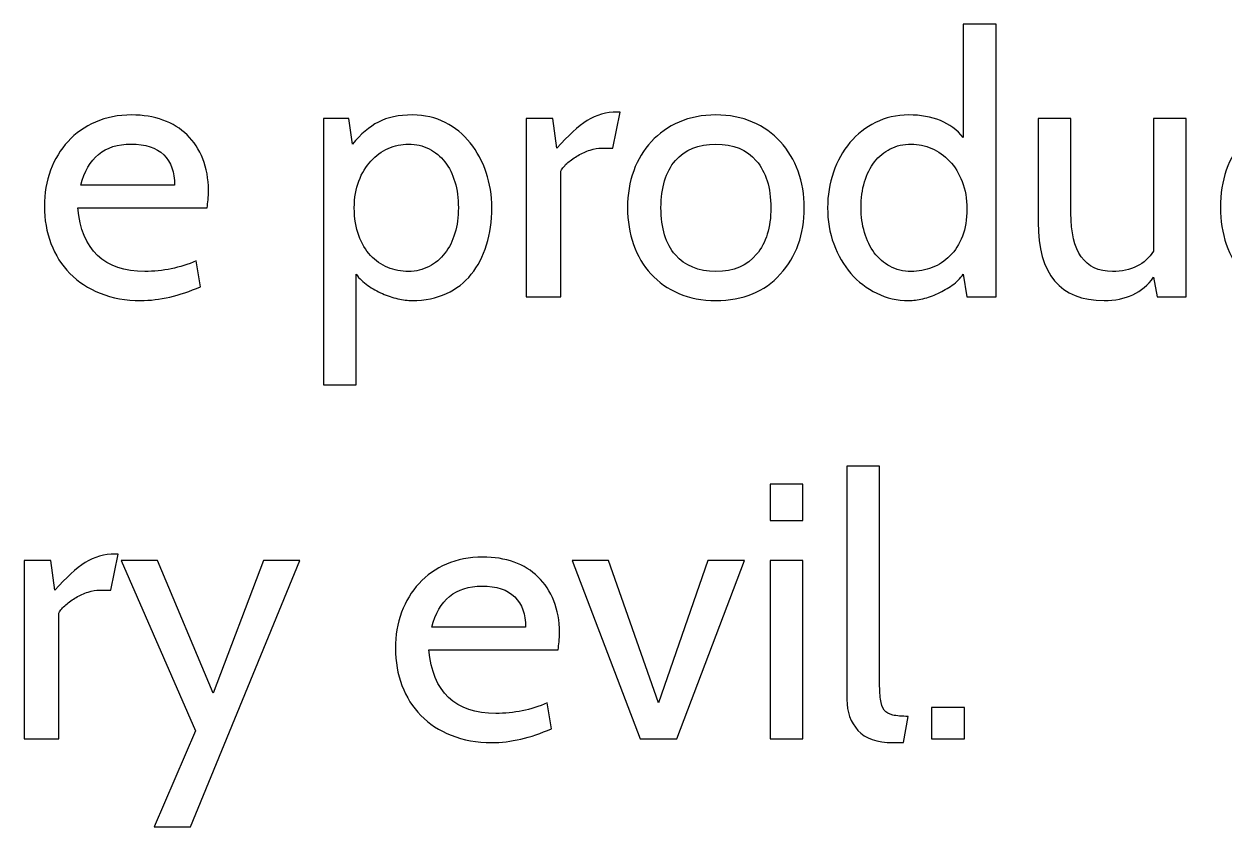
# Model space of a CAD drawing. Header units: centimetres. Extents: x -24 to 24.1, y -20.7 to 0.5.
# Drawn here: x 12.879 to 15.674, y -14.102 to -12.233 of the extents above; entities that cross this region are included whole.
import ezdxf

# ---------------------------------------------------------------- set-up
doc = ezdxf.new("R2010")
doc.units = ezdxf.units.CM
doc.header["$MEASUREMENT"] = 0
doc.layers.add('Layer 1', color=7, linetype='Continuous')

msp = doc.modelspace()

# ---------------------------------------------------------------- linework, layer by layer
at = {"layer": 'Layer 1', "color": 250}
for points, knots in [([(15.14122, -12.86815), (15.14122, -12.86815), (15.07349, -12.86815), (15.07349, -12.86815), (15.07349, -12.86815), (15.07349, -12.86815), (15.06502, -12.81566), (15.06502, -12.81566), (15.06502, -12.81566), (15.05825, -12.82525), (15.04964, -12.83372), (15.0392, -12.84106), (15.0392, -12.84106), (15.02876, -12.84839), (15.01775, -12.85474), (15.00618, -12.86011), (15.00618, -12.86011), (14.99461, -12.86547), (14.98289, -12.86956), (14.97104, -12.87238), (14.97104, -12.87238), (14.95919, -12.87521), (14.94818, -12.87662), (14.93802, -12.87662), (14.93802, -12.87662), (14.91149, -12.87662), (14.88666, -12.87097), (14.86351, -12.85968), (14.86351, -12.85968), (14.84037, -12.84839), (14.82033, -12.83301), (14.8034, -12.81354), (14.8034, -12.81354), (14.78647, -12.79407), (14.7732, -12.77121), (14.76361, -12.74496), (14.76361, -12.74496), (14.75401, -12.71871), (14.74921, -12.69063), (14.74921, -12.66072), (14.74921, -12.66072), (14.74921, -12.63193), (14.75373, -12.60441), (14.76276, -12.57817), (14.76276, -12.57817), (14.77179, -12.55192), (14.78463, -12.52892), (14.80128, -12.50916), (14.80128, -12.50916), (14.81793, -12.48941), (14.83783, -12.47374), (14.86097, -12.46217), (14.86097, -12.46217), (14.88412, -12.4506), (14.9098, -12.44481), (14.93802, -12.44481), (14.93802, -12.44481), (14.9939, -12.44481), (15.03623, -12.46231), (15.06502, -12.49731), (15.06502, -12.49731), (15.06502, -12.49731), (15.06502, -12.23315), (15.06502, -12.23315), (15.06502, -12.23315), (15.06502, -12.23315), (15.14122, -12.23315), (15.14122, -12.23315), (15.14122, -12.23315), (15.14122, -12.23315), (15.14122, -12.86815), (15.14122, -12.86815)], [0, 0, 0, 0, 0.05263158, 0.05263158, 0.05263158, 0.05263158, 0.10526316, 0.10526316, 0.10526316, 0.10526316, 0.15789474, 0.15789474, 0.15789474, 0.15789474, 0.21052632, 0.21052632, 0.21052632, 0.21052632, 0.26315789, 0.26315789, 0.26315789, 0.26315789, 0.31578947, 0.31578947, 0.31578947, 0.31578947, 0.36842105, 0.36842105, 0.36842105, 0.36842105, 0.42105263, 0.42105263, 0.42105263, 0.42105263, 0.47368421, 0.47368421, 0.47368421, 0.47368421, 0.52631579, 0.52631579, 0.52631579, 0.52631579, 0.57894737, 0.57894737, 0.57894737, 0.57894737, 0.63157895, 0.63157895, 0.63157895, 0.63157895, 0.68421053, 0.68421053, 0.68421053, 0.68421053, 0.73684211, 0.73684211, 0.73684211, 0.73684211, 0.78947368, 0.78947368, 0.78947368, 0.78947368, 0.84210526, 0.84210526, 0.84210526, 0.84210526, 0.89473684, 0.89473684, 0.89473684, 0.89473684, 1, 1, 1, 1]), ([(14.26661, -12.43804), (14.26661, -12.43804), (14.24968, -12.52186), (14.24968, -12.52186), (14.24968, -12.52186), (14.24968, -12.52186), (14.22343, -12.52186), (14.22343, -12.52186), (14.22343, -12.52186), (14.21497, -12.52186), (14.20594, -12.52341), (14.19634, -12.52652), (14.19634, -12.52652), (14.18675, -12.52962), (14.17757, -12.53372), (14.16882, -12.5388), (14.16882, -12.5388), (14.16008, -12.54388), (14.15203, -12.54952), (14.14469, -12.55573), (14.14469, -12.55573), (14.13736, -12.56194), (14.13199, -12.56843), (14.12861, -12.5752), (14.12861, -12.5752), (14.12861, -12.5752), (14.12861, -12.86815), (14.12861, -12.86815), (14.12861, -12.86815), (14.12861, -12.86815), (14.04733, -12.86815), (14.04733, -12.86815), (14.04733, -12.86815), (14.04733, -12.86815), (14.04733, -12.45328), (14.04733, -12.45328), (14.04733, -12.45328), (14.04733, -12.45328), (14.10998, -12.45328), (14.10998, -12.45328), (14.10998, -12.45328), (14.10998, -12.45328), (14.11929, -12.52186), (14.11929, -12.52186), (14.11929, -12.52186), (14.14526, -12.49251), (14.16882, -12.4712), (14.18999, -12.45794), (14.18999, -12.45794), (14.21116, -12.44467), (14.23444, -12.43804), (14.25984, -12.43804), (14.25984, -12.43804), (14.25984, -12.43804), (14.26661, -12.43804), (14.26661, -12.43804)], [0, 0, 0, 0, 0.06666667, 0.06666667, 0.06666667, 0.06666667, 0.13333333, 0.13333333, 0.13333333, 0.13333333, 0.2, 0.2, 0.2, 0.2, 0.26666667, 0.26666667, 0.26666667, 0.26666667, 0.33333333, 0.33333333, 0.33333333, 0.33333333, 0.4, 0.4, 0.4, 0.4, 0.46666667, 0.46666667, 0.46666667, 0.46666667, 0.53333333, 0.53333333, 0.53333333, 0.53333333, 0.6, 0.6, 0.6, 0.6, 0.66666667, 0.66666667, 0.66666667, 0.66666667, 0.73333333, 0.73333333, 0.73333333, 0.73333333, 0.8, 0.8, 0.8, 0.8, 0.86666667, 0.86666667, 0.86666667, 0.86666667, 1, 1, 1, 1]), ([(13.30479, -12.66072), (13.30479, -12.66072), (13.00422, -12.66072), (13.00422, -12.66072), (13.00422, -12.66072), (13.01325, -12.75949), (13.06518, -12.80888), (13.16001, -12.80888), (13.16001, -12.80888), (13.20234, -12.80888), (13.24213, -12.8007), (13.27939, -12.78433), (13.27939, -12.78433), (13.27939, -12.78433), (13.28955, -12.84444), (13.28955, -12.84444), (13.28955, -12.84444), (13.24044, -12.86589), (13.19416, -12.87662), (13.15069, -12.87662), (13.15069, -12.87662), (13.1157, -12.87662), (13.08423, -12.87097), (13.05629, -12.85968), (13.05629, -12.85968), (13.02835, -12.84839), (13.00478, -12.83301), (12.98559, -12.81354), (12.98559, -12.81354), (12.9664, -12.79407), (12.95173, -12.77092), (12.94157, -12.74411), (12.94157, -12.74411), (12.93141, -12.7173), (12.92633, -12.68837), (12.92633, -12.65733), (12.92633, -12.65733), (12.92633, -12.62741), (12.93112, -12.59947), (12.94072, -12.57351), (12.94072, -12.57351), (12.95032, -12.54754), (12.96386, -12.52511), (12.98136, -12.5062), (12.98136, -12.5062), (12.99886, -12.48729), (13.02017, -12.47233), (13.04528, -12.46133), (13.04528, -12.46133), (13.0704, -12.45032), (13.09848, -12.44481), (13.12953, -12.44481), (13.12953, -12.44481), (13.15606, -12.44481), (13.18033, -12.44877), (13.20234, -12.45667), (13.20234, -12.45667), (13.22435, -12.46457), (13.24312, -12.47614), (13.25864, -12.49138), (13.25864, -12.49138), (13.27417, -12.50662), (13.2863, -12.52511), (13.29505, -12.54684), (13.29505, -12.54684), (13.3038, -12.56857), (13.30817, -12.59298), (13.30817, -12.62008), (13.30817, -12.62008), (13.30817, -12.63588), (13.30705, -12.64943), (13.30479, -12.66072)], [0, 0, 0, 0, 0.05263158, 0.05263158, 0.05263158, 0.05263158, 0.10526316, 0.10526316, 0.10526316, 0.10526316, 0.15789474, 0.15789474, 0.15789474, 0.15789474, 0.21052632, 0.21052632, 0.21052632, 0.21052632, 0.26315789, 0.26315789, 0.26315789, 0.26315789, 0.31578947, 0.31578947, 0.31578947, 0.31578947, 0.36842105, 0.36842105, 0.36842105, 0.36842105, 0.42105263, 0.42105263, 0.42105263, 0.42105263, 0.47368421, 0.47368421, 0.47368421, 0.47368421, 0.52631579, 0.52631579, 0.52631579, 0.52631579, 0.57894737, 0.57894737, 0.57894737, 0.57894737, 0.63157895, 0.63157895, 0.63157895, 0.63157895, 0.68421053, 0.68421053, 0.68421053, 0.68421053, 0.73684211, 0.73684211, 0.73684211, 0.73684211, 0.78947368, 0.78947368, 0.78947368, 0.78947368, 0.84210526, 0.84210526, 0.84210526, 0.84210526, 0.89473684, 0.89473684, 0.89473684, 0.89473684, 1, 1, 1, 1]), ([(13.78231, -12.87662), (13.77215, -12.87662), (13.76101, -12.87521), (13.74887, -12.87238), (13.74887, -12.87238), (13.73674, -12.86956), (13.72474, -12.86561), (13.71289, -12.86053), (13.71289, -12.86053), (13.70103, -12.85545), (13.68975, -12.8491), (13.67902, -12.84148), (13.67902, -12.84148), (13.6683, -12.83386), (13.65926, -12.82525), (13.65193, -12.81566), (13.65193, -12.81566), (13.65193, -12.81566), (13.65193, -13.07304), (13.65193, -13.07304), (13.65193, -13.07304), (13.65193, -13.07304), (13.57573, -13.07304), (13.57573, -13.07304), (13.57573, -13.07304), (13.57573, -13.07304), (13.57573, -12.45328), (13.57573, -12.45328), (13.57573, -12.45328), (13.57573, -12.45328), (13.63499, -12.45328), (13.63499, -12.45328), (13.63499, -12.45328), (13.63499, -12.45328), (13.64346, -12.51255), (13.64346, -12.51255), (13.64346, -12.51255), (13.66265, -12.48941), (13.68269, -12.47233), (13.70357, -12.46133), (13.70357, -12.46133), (13.72446, -12.45032), (13.75099, -12.44481), (13.78316, -12.44481), (13.78316, -12.44481), (13.81138, -12.44481), (13.83678, -12.4506), (13.85936, -12.46217), (13.85936, -12.46217), (13.88194, -12.47374), (13.90127, -12.48955), (13.91736, -12.50959), (13.91736, -12.50959), (13.93344, -12.52962), (13.94586, -12.55262), (13.95461, -12.57859), (13.95461, -12.57859), (13.96336, -12.60455), (13.96774, -12.63193), (13.96774, -12.66072), (13.96774, -12.66072), (13.96774, -12.69176), (13.96364, -12.72055), (13.95546, -12.74708), (13.95546, -12.74708), (13.94727, -12.77361), (13.93542, -12.79647), (13.9199, -12.81566), (13.9199, -12.81566), (13.90438, -12.83485), (13.88504, -12.84981), (13.8619, -12.86053), (13.8619, -12.86053), (13.83876, -12.87125), (13.81223, -12.87662), (13.78231, -12.87662)], [0, 0, 0, 0, 0.05, 0.05, 0.05, 0.05, 0.1, 0.1, 0.1, 0.1, 0.15, 0.15, 0.15, 0.15, 0.2, 0.2, 0.2, 0.2, 0.25, 0.25, 0.25, 0.25, 0.3, 0.3, 0.3, 0.3, 0.35, 0.35, 0.35, 0.35, 0.4, 0.4, 0.4, 0.4, 0.45, 0.45, 0.45, 0.45, 0.5, 0.5, 0.5, 0.5, 0.55, 0.55, 0.55, 0.55, 0.6, 0.6, 0.6, 0.6, 0.65, 0.65, 0.65, 0.65, 0.7, 0.7, 0.7, 0.7, 0.75, 0.75, 0.75, 0.75, 0.8, 0.8, 0.8, 0.8, 0.85, 0.85, 0.85, 0.85, 0.9, 0.9, 0.9, 0.9, 1, 1, 1, 1]), ([(14.63914, -12.81566), (14.60246, -12.8563), (14.5525, -12.87662), (14.48928, -12.87662), (14.48928, -12.87662), (14.45711, -12.87662), (14.42832, -12.87111), (14.40292, -12.86011), (14.40292, -12.86011), (14.37752, -12.8491), (14.35593, -12.834), (14.33815, -12.81481), (14.33815, -12.81481), (14.32037, -12.79562), (14.30683, -12.77276), (14.29751, -12.74623), (14.29751, -12.74623), (14.2882, -12.7197), (14.28354, -12.6912), (14.28354, -12.66072), (14.28354, -12.66072), (14.28354, -12.62967), (14.28834, -12.60103), (14.29794, -12.57478), (14.29794, -12.57478), (14.30753, -12.54853), (14.32122, -12.52581), (14.339, -12.50662), (14.339, -12.50662), (14.35678, -12.48743), (14.37837, -12.47233), (14.40377, -12.46133), (14.40377, -12.46133), (14.42917, -12.45032), (14.45768, -12.44481), (14.48928, -12.44481), (14.48928, -12.44481), (14.52089, -12.44481), (14.5494, -12.45032), (14.5748, -12.46133), (14.5748, -12.46133), (14.6002, -12.47233), (14.62179, -12.48757), (14.63957, -12.50705), (14.63957, -12.50705), (14.65735, -12.52652), (14.67104, -12.54938), (14.68063, -12.57563), (14.68063, -12.57563), (14.69023, -12.60187), (14.69503, -12.63024), (14.69503, -12.66072), (14.69503, -12.66072), (14.69503, -12.7228), (14.6764, -12.77445), (14.63914, -12.81566)], [0, 0, 0, 0, 0.06666667, 0.06666667, 0.06666667, 0.06666667, 0.13333333, 0.13333333, 0.13333333, 0.13333333, 0.2, 0.2, 0.2, 0.2, 0.26666667, 0.26666667, 0.26666667, 0.26666667, 0.33333333, 0.33333333, 0.33333333, 0.33333333, 0.4, 0.4, 0.4, 0.4, 0.46666667, 0.46666667, 0.46666667, 0.46666667, 0.53333333, 0.53333333, 0.53333333, 0.53333333, 0.6, 0.6, 0.6, 0.6, 0.66666667, 0.66666667, 0.66666667, 0.66666667, 0.73333333, 0.73333333, 0.73333333, 0.73333333, 0.8, 0.8, 0.8, 0.8, 0.86666667, 0.86666667, 0.86666667, 0.86666667, 1, 1, 1, 1]), ([(15.58403, -12.86815), (15.58403, -12.86815), (15.51629, -12.86815), (15.51629, -12.86815), (15.51629, -12.86815), (15.51629, -12.86815), (15.50783, -12.82243), (15.50783, -12.82243), (15.50783, -12.82243), (15.48186, -12.85855), (15.44348, -12.87662), (15.39268, -12.87662), (15.39268, -12.87662), (15.29052, -12.87662), (15.23943, -12.81594), (15.23943, -12.69458), (15.23943, -12.69458), (15.23943, -12.69458), (15.23943, -12.45328), (15.23943, -12.45328), (15.23943, -12.45328), (15.23943, -12.45328), (15.31563, -12.45328), (15.31563, -12.45328), (15.31563, -12.45328), (15.31563, -12.45328), (15.31563, -12.67342), (15.31563, -12.67342), (15.31563, -12.67342), (15.31563, -12.76373), (15.34781, -12.80888), (15.41215, -12.80888), (15.41215, -12.80888), (15.45618, -12.80888), (15.48807, -12.79308), (15.50783, -12.76147), (15.50783, -12.76147), (15.50783, -12.76147), (15.50783, -12.45328), (15.50783, -12.45328), (15.50783, -12.45328), (15.50783, -12.45328), (15.58403, -12.45328), (15.58403, -12.45328), (15.58403, -12.45328), (15.58403, -12.45328), (15.58403, -12.86815), (15.58403, -12.86815)], [0, 0, 0, 0, 0.07692308, 0.07692308, 0.07692308, 0.07692308, 0.15384615, 0.15384615, 0.15384615, 0.15384615, 0.23076923, 0.23076923, 0.23076923, 0.23076923, 0.30769231, 0.30769231, 0.30769231, 0.30769231, 0.38461538, 0.38461538, 0.38461538, 0.38461538, 0.46153846, 0.46153846, 0.46153846, 0.46153846, 0.53846154, 0.53846154, 0.53846154, 0.53846154, 0.61538462, 0.61538462, 0.61538462, 0.61538462, 0.69230769, 0.69230769, 0.69230769, 0.69230769, 0.76923077, 0.76923077, 0.76923077, 0.76923077, 0.84615385, 0.84615385, 0.84615385, 0.84615385, 1, 1, 1, 1]), ([(15.87021, -12.87662), (15.83691, -12.87662), (15.80755, -12.87111), (15.78215, -12.86011), (15.78215, -12.86011), (15.75675, -12.8491), (15.73516, -12.83386), (15.71738, -12.81439), (15.71738, -12.81439), (15.6996, -12.79491), (15.6862, -12.77205), (15.67717, -12.74581), (15.67717, -12.74581), (15.66814, -12.71956), (15.66362, -12.69091), (15.66362, -12.65987), (15.66362, -12.65987), (15.66362, -12.62826), (15.66814, -12.59933), (15.67717, -12.57309), (15.67717, -12.57309), (15.6862, -12.54684), (15.69932, -12.52412), (15.71654, -12.50493), (15.71654, -12.50493), (15.73375, -12.48574), (15.7552, -12.47092), (15.78088, -12.46048), (15.78088, -12.46048), (15.80657, -12.45004), (15.83606, -12.44481), (15.86936, -12.44481), (15.86936, -12.44481), (15.92468, -12.44481), (15.96729, -12.453), (15.99721, -12.46937), (15.99721, -12.46937), (15.99721, -12.46937), (15.98535, -12.53795), (15.98535, -12.53795), (15.98535, -12.53795), (15.95036, -12.52102), (15.91452, -12.51255), (15.87783, -12.51255), (15.87783, -12.51255), (15.83211, -12.51255), (15.79796, -12.52525), (15.77538, -12.55065), (15.77538, -12.55065), (15.7528, -12.57605), (15.74151, -12.61246), (15.74151, -12.65987), (15.74151, -12.65987), (15.74151, -12.70728), (15.7528, -12.74411), (15.77538, -12.77036), (15.77538, -12.77036), (15.79796, -12.79661), (15.83211, -12.80973), (15.87783, -12.80973), (15.87783, -12.80973), (15.91508, -12.80973), (15.95121, -12.80126), (15.9862, -12.78433), (15.9862, -12.78433), (15.9862, -12.78433), (15.99636, -12.84529), (15.99636, -12.84529), (15.99636, -12.84529), (15.96532, -12.86617), (15.92327, -12.87662), (15.87021, -12.87662)], [0, 0, 0, 0, 0.05263158, 0.05263158, 0.05263158, 0.05263158, 0.10526316, 0.10526316, 0.10526316, 0.10526316, 0.15789474, 0.15789474, 0.15789474, 0.15789474, 0.21052632, 0.21052632, 0.21052632, 0.21052632, 0.26315789, 0.26315789, 0.26315789, 0.26315789, 0.31578947, 0.31578947, 0.31578947, 0.31578947, 0.36842105, 0.36842105, 0.36842105, 0.36842105, 0.42105263, 0.42105263, 0.42105263, 0.42105263, 0.47368421, 0.47368421, 0.47368421, 0.47368421, 0.52631579, 0.52631579, 0.52631579, 0.52631579, 0.57894737, 0.57894737, 0.57894737, 0.57894737, 0.63157895, 0.63157895, 0.63157895, 0.63157895, 0.68421053, 0.68421053, 0.68421053, 0.68421053, 0.73684211, 0.73684211, 0.73684211, 0.73684211, 0.78947368, 0.78947368, 0.78947368, 0.78947368, 0.84210526, 0.84210526, 0.84210526, 0.84210526, 0.89473684, 0.89473684, 0.89473684, 0.89473684, 1, 1, 1, 1]), ([(13.12783, -12.51255), (13.06631, -12.51255), (13.02736, -12.54444), (13.01099, -12.60822), (13.01099, -12.60822), (13.01099, -12.60822), (13.22943, -12.60822), (13.22943, -12.60822), (13.22943, -12.60822), (13.22943, -12.57774), (13.22097, -12.55418), (13.20403, -12.53753), (13.20403, -12.53753), (13.1871, -12.52087), (13.1617, -12.51255), (13.12783, -12.51255)], [0, 0, 0, 0, 0.2, 0.2, 0.2, 0.2, 0.4, 0.4, 0.4, 0.4, 0.6, 0.6, 0.6, 0.6, 1, 1, 1, 1]), ([(13.77385, -12.51255), (13.75748, -12.51255), (13.74167, -12.51594), (13.72643, -12.52271), (13.72643, -12.52271), (13.71119, -12.52948), (13.69779, -12.53922), (13.68622, -12.55192), (13.68622, -12.55192), (13.67465, -12.56462), (13.66533, -12.58014), (13.65828, -12.59849), (13.65828, -12.59849), (13.65122, -12.61683), (13.64769, -12.63757), (13.64769, -12.66072), (13.64769, -12.66072), (13.64769, -12.68555), (13.65108, -12.70714), (13.65785, -12.72549), (13.65785, -12.72549), (13.66463, -12.74383), (13.6738, -12.75921), (13.68537, -12.77163), (13.68537, -12.77163), (13.69694, -12.78405), (13.71035, -12.79336), (13.72559, -12.79957), (13.72559, -12.79957), (13.74083, -12.80578), (13.75691, -12.80888), (13.77385, -12.80888), (13.77385, -12.80888), (13.79135, -12.80888), (13.80729, -12.80507), (13.82168, -12.79745), (13.82168, -12.79745), (13.83608, -12.78983), (13.84835, -12.77953), (13.85851, -12.76655), (13.85851, -12.76655), (13.86867, -12.75357), (13.87644, -12.73805), (13.8818, -12.71998), (13.8818, -12.71998), (13.88716, -12.70192), (13.88984, -12.68216), (13.88984, -12.66072), (13.88984, -12.66072), (13.88984, -12.6387), (13.88716, -12.61866), (13.8818, -12.6006), (13.8818, -12.6006), (13.87644, -12.58254), (13.86867, -12.56702), (13.85851, -12.55404), (13.85851, -12.55404), (13.84835, -12.54105), (13.83608, -12.53089), (13.82168, -12.52356), (13.82168, -12.52356), (13.80729, -12.51622), (13.79135, -12.51255), (13.77385, -12.51255)], [0, 0, 0, 0, 0.05882353, 0.05882353, 0.05882353, 0.05882353, 0.11764706, 0.11764706, 0.11764706, 0.11764706, 0.17647059, 0.17647059, 0.17647059, 0.17647059, 0.23529412, 0.23529412, 0.23529412, 0.23529412, 0.29411765, 0.29411765, 0.29411765, 0.29411765, 0.35294118, 0.35294118, 0.35294118, 0.35294118, 0.41176471, 0.41176471, 0.41176471, 0.41176471, 0.47058824, 0.47058824, 0.47058824, 0.47058824, 0.52941176, 0.52941176, 0.52941176, 0.52941176, 0.58823529, 0.58823529, 0.58823529, 0.58823529, 0.64705882, 0.64705882, 0.64705882, 0.64705882, 0.70588235, 0.70588235, 0.70588235, 0.70588235, 0.76470588, 0.76470588, 0.76470588, 0.76470588, 0.82352941, 0.82352941, 0.82352941, 0.82352941, 0.88235294, 0.88235294, 0.88235294, 0.88235294, 1, 1, 1, 1]), ([(14.58326, -12.5515), (14.56125, -12.52553), (14.52992, -12.51255), (14.48928, -12.51255), (14.48928, -12.51255), (14.44864, -12.51255), (14.41718, -12.52539), (14.39488, -12.55107), (14.39488, -12.55107), (14.37258, -12.57675), (14.36144, -12.6133), (14.36144, -12.66072), (14.36144, -12.66072), (14.36144, -12.70813), (14.37258, -12.74468), (14.39488, -12.77036), (14.39488, -12.77036), (14.41718, -12.79604), (14.44864, -12.80888), (14.48928, -12.80888), (14.48928, -12.80888), (14.53049, -12.80888), (14.5621, -12.79562), (14.58411, -12.76909), (14.58411, -12.76909), (14.60612, -12.74256), (14.61713, -12.70644), (14.61713, -12.66072), (14.61713, -12.66072), (14.61713, -12.61387), (14.60584, -12.57746), (14.58326, -12.5515)], [0, 0, 0, 0, 0.11111111, 0.11111111, 0.11111111, 0.11111111, 0.22222222, 0.22222222, 0.22222222, 0.22222222, 0.33333333, 0.33333333, 0.33333333, 0.33333333, 0.44444444, 0.44444444, 0.44444444, 0.44444444, 0.55555556, 0.55555556, 0.55555556, 0.55555556, 0.66666667, 0.66666667, 0.66666667, 0.66666667, 0.77777778, 0.77777778, 0.77777778, 0.77777778, 1, 1, 1, 1]), ([(14.94395, -12.51255), (14.92589, -12.51255), (14.90966, -12.51622), (14.89526, -12.52356), (14.89526, -12.52356), (14.88087, -12.53089), (14.86859, -12.54105), (14.85843, -12.55404), (14.85843, -12.55404), (14.84827, -12.56702), (14.84051, -12.58254), (14.83515, -12.6006), (14.83515, -12.6006), (14.82979, -12.61866), (14.82711, -12.6387), (14.82711, -12.66072), (14.82711, -12.66072), (14.82711, -12.68104), (14.82979, -12.70023), (14.83515, -12.71829), (14.83515, -12.71829), (14.84051, -12.73635), (14.84813, -12.75202), (14.85801, -12.76528), (14.85801, -12.76528), (14.86789, -12.77854), (14.88002, -12.78913), (14.89442, -12.79703), (14.89442, -12.79703), (14.90881, -12.80493), (14.92532, -12.80888), (14.94395, -12.80888), (14.94395, -12.80888), (14.96088, -12.80888), (14.97711, -12.80592), (14.99263, -12.79999), (14.99263, -12.79999), (15.00815, -12.79407), (15.02198, -12.78504), (15.03412, -12.7729), (15.03412, -12.7729), (15.04625, -12.76076), (15.05585, -12.74552), (15.0629, -12.72718), (15.0629, -12.72718), (15.06996, -12.70883), (15.07349, -12.68753), (15.07349, -12.66326), (15.07349, -12.66326), (15.07349, -12.63955), (15.06982, -12.61838), (15.06248, -12.59976), (15.06248, -12.59976), (15.05514, -12.58113), (15.04541, -12.56532), (15.03327, -12.55234), (15.03327, -12.55234), (15.02114, -12.53936), (15.00731, -12.52948), (14.99178, -12.52271), (14.99178, -12.52271), (14.97626, -12.51594), (14.96032, -12.51255), (14.94395, -12.51255)], [0, 0, 0, 0, 0.05882353, 0.05882353, 0.05882353, 0.05882353, 0.11764706, 0.11764706, 0.11764706, 0.11764706, 0.17647059, 0.17647059, 0.17647059, 0.17647059, 0.23529412, 0.23529412, 0.23529412, 0.23529412, 0.29411765, 0.29411765, 0.29411765, 0.29411765, 0.35294118, 0.35294118, 0.35294118, 0.35294118, 0.41176471, 0.41176471, 0.41176471, 0.41176471, 0.47058824, 0.47058824, 0.47058824, 0.47058824, 0.52941176, 0.52941176, 0.52941176, 0.52941176, 0.58823529, 0.58823529, 0.58823529, 0.58823529, 0.64705882, 0.64705882, 0.64705882, 0.64705882, 0.70588235, 0.70588235, 0.70588235, 0.70588235, 0.76470588, 0.76470588, 0.76470588, 0.76470588, 0.82352941, 0.82352941, 0.82352941, 0.82352941, 0.88235294, 0.88235294, 0.88235294, 0.88235294, 1, 1, 1, 1]), ([(14.93713, -13.84437), (14.93713, -13.84437), (14.92612, -13.90533), (14.92612, -13.90533), (14.92612, -13.90533), (14.92612, -13.90533), (14.90157, -13.90533), (14.90157, -13.90533), (14.90157, -13.90533), (14.86431, -13.90533), (14.83708, -13.89587), (14.81986, -13.87696), (14.81986, -13.87696), (14.80265, -13.85805), (14.79404, -13.83421), (14.79404, -13.80542), (14.79404, -13.80542), (14.79404, -13.80542), (14.79404, -13.26186), (14.79404, -13.26186), (14.79404, -13.26186), (14.79404, -13.26186), (14.87024, -13.26186), (14.87024, -13.26186), (14.87024, -13.26186), (14.87024, -13.26186), (14.87024, -13.76139), (14.87024, -13.76139), (14.87024, -13.76139), (14.87024, -13.77889), (14.87095, -13.79314), (14.87236, -13.80415), (14.87236, -13.80415), (14.87377, -13.81516), (14.87673, -13.82362), (14.88125, -13.82955), (14.88125, -13.82955), (14.88576, -13.83548), (14.8924, -13.83943), (14.90114, -13.8414), (14.90114, -13.8414), (14.90989, -13.84338), (14.92189, -13.84437), (14.93713, -13.84437)], [0, 0, 0, 0, 0.08333333, 0.08333333, 0.08333333, 0.08333333, 0.16666667, 0.16666667, 0.16666667, 0.16666667, 0.25, 0.25, 0.25, 0.25, 0.33333333, 0.33333333, 0.33333333, 0.33333333, 0.41666667, 0.41666667, 0.41666667, 0.41666667, 0.5, 0.5, 0.5, 0.5, 0.58333333, 0.58333333, 0.58333333, 0.58333333, 0.66666667, 0.66666667, 0.66666667, 0.66666667, 0.75, 0.75, 0.75, 0.75, 0.83333333, 0.83333333, 0.83333333, 0.83333333, 1, 1, 1, 1]), ([(14.6916, -13.38886), (14.6916, -13.38886), (14.6154, -13.38886), (14.6154, -13.38886), (14.6154, -13.38886), (14.6154, -13.38886), (14.6154, -13.30419), (14.6154, -13.30419), (14.6154, -13.30419), (14.6154, -13.30419), (14.6916, -13.30419), (14.6916, -13.30419), (14.6916, -13.30419), (14.6916, -13.30419), (14.6916, -13.38886), (14.6916, -13.38886)], [0, 0, 0, 0, 0.2, 0.2, 0.2, 0.2, 0.4, 0.4, 0.4, 0.4, 0.6, 0.6, 0.6, 0.6, 1, 1, 1, 1]), ([(13.09816, -13.46675), (13.09816, -13.46675), (13.08123, -13.55057), (13.08123, -13.55057), (13.08123, -13.55057), (13.08123, -13.55057), (13.05498, -13.55057), (13.05498, -13.55057), (13.05498, -13.55057), (13.04652, -13.55057), (13.03749, -13.55212), (13.02789, -13.55523), (13.02789, -13.55523), (13.0183, -13.55833), (13.00912, -13.56243), (13.00037, -13.56751), (13.00037, -13.56751), (12.99163, -13.57259), (12.98358, -13.57823), (12.97624, -13.58444), (12.97624, -13.58444), (12.96891, -13.59065), (12.96354, -13.59714), (12.96016, -13.60391), (12.96016, -13.60391), (12.96016, -13.60391), (12.96016, -13.89686), (12.96016, -13.89686), (12.96016, -13.89686), (12.96016, -13.89686), (12.87888, -13.89686), (12.87888, -13.89686), (12.87888, -13.89686), (12.87888, -13.89686), (12.87888, -13.48199), (12.87888, -13.48199), (12.87888, -13.48199), (12.87888, -13.48199), (12.94153, -13.48199), (12.94153, -13.48199), (12.94153, -13.48199), (12.94153, -13.48199), (12.95084, -13.55057), (12.95084, -13.55057), (12.95084, -13.55057), (12.97681, -13.52122), (13.00037, -13.49991), (13.02154, -13.48665), (13.02154, -13.48665), (13.04271, -13.47338), (13.06599, -13.46675), (13.09139, -13.46675), (13.09139, -13.46675), (13.09139, -13.46675), (13.09816, -13.46675), (13.09816, -13.46675)], [0, 0, 0, 0, 0.06666667, 0.06666667, 0.06666667, 0.06666667, 0.13333333, 0.13333333, 0.13333333, 0.13333333, 0.2, 0.2, 0.2, 0.2, 0.26666667, 0.26666667, 0.26666667, 0.26666667, 0.33333333, 0.33333333, 0.33333333, 0.33333333, 0.4, 0.4, 0.4, 0.4, 0.46666667, 0.46666667, 0.46666667, 0.46666667, 0.53333333, 0.53333333, 0.53333333, 0.53333333, 0.6, 0.6, 0.6, 0.6, 0.66666667, 0.66666667, 0.66666667, 0.66666667, 0.73333333, 0.73333333, 0.73333333, 0.73333333, 0.8, 0.8, 0.8, 0.8, 0.86666667, 0.86666667, 0.86666667, 0.86666667, 1, 1, 1, 1]), ([(13.52065, -13.48199), (13.52065, -13.48199), (13.26665, -14.10175), (13.26665, -14.10175), (13.26665, -14.10175), (13.26665, -14.10175), (13.18198, -14.10175), (13.18198, -14.10175), (13.18198, -14.10175), (13.18198, -14.10175), (13.27766, -13.87823), (13.27766, -13.87823), (13.27766, -13.87823), (13.27766, -13.87823), (13.10494, -13.48199), (13.10494, -13.48199), (13.10494, -13.48199), (13.10494, -13.48199), (13.1896, -13.48199), (13.1896, -13.48199), (13.1896, -13.48199), (13.1896, -13.48199), (13.31914, -13.79018), (13.31914, -13.79018), (13.31914, -13.79018), (13.31914, -13.79018), (13.43598, -13.48199), (13.43598, -13.48199), (13.43598, -13.48199), (13.43598, -13.48199), (13.52065, -13.48199), (13.52065, -13.48199)], [0, 0, 0, 0, 0.11111111, 0.11111111, 0.11111111, 0.11111111, 0.22222222, 0.22222222, 0.22222222, 0.22222222, 0.33333333, 0.33333333, 0.33333333, 0.33333333, 0.44444444, 0.44444444, 0.44444444, 0.44444444, 0.55555556, 0.55555556, 0.55555556, 0.55555556, 0.66666667, 0.66666667, 0.66666667, 0.66666667, 0.77777778, 0.77777778, 0.77777778, 0.77777778, 1, 1, 1, 1]), ([(14.12179, -13.68943), (14.12179, -13.68943), (13.82122, -13.68943), (13.82122, -13.68943), (13.82122, -13.68943), (13.83025, -13.7882), (13.88218, -13.83759), (13.97701, -13.83759), (13.97701, -13.83759), (14.01934, -13.83759), (14.05913, -13.82941), (14.09639, -13.81304), (14.09639, -13.81304), (14.09639, -13.81304), (14.10655, -13.87315), (14.10655, -13.87315), (14.10655, -13.87315), (14.05744, -13.8946), (14.01116, -13.90533), (13.96769, -13.90533), (13.96769, -13.90533), (13.9327, -13.90533), (13.90123, -13.89968), (13.87329, -13.88839), (13.87329, -13.88839), (13.84535, -13.8771), (13.82178, -13.86172), (13.80259, -13.84225), (13.80259, -13.84225), (13.7834, -13.82278), (13.76873, -13.79963), (13.75857, -13.77282), (13.75857, -13.77282), (13.74841, -13.74601), (13.74333, -13.71708), (13.74333, -13.68604), (13.74333, -13.68604), (13.74333, -13.65612), (13.74812, -13.62818), (13.75772, -13.60222), (13.75772, -13.60222), (13.76732, -13.57625), (13.78086, -13.55382), (13.79836, -13.53491), (13.79836, -13.53491), (13.81586, -13.516), (13.83717, -13.50104), (13.86228, -13.49004), (13.86228, -13.49004), (13.8874, -13.47903), (13.91548, -13.47352), (13.94653, -13.47352), (13.94653, -13.47352), (13.97306, -13.47352), (13.99733, -13.47748), (14.01934, -13.48538), (14.01934, -13.48538), (14.04135, -13.49328), (14.06012, -13.50485), (14.07564, -13.52009), (14.07564, -13.52009), (14.09117, -13.53533), (14.1033, -13.55382), (14.11205, -13.57555), (14.11205, -13.57555), (14.1208, -13.59728), (14.12517, -13.62169), (14.12517, -13.64879), (14.12517, -13.64879), (14.12517, -13.66459), (14.12405, -13.67814), (14.12179, -13.68943)], [0, 0, 0, 0, 0.05263158, 0.05263158, 0.05263158, 0.05263158, 0.10526316, 0.10526316, 0.10526316, 0.10526316, 0.15789474, 0.15789474, 0.15789474, 0.15789474, 0.21052632, 0.21052632, 0.21052632, 0.21052632, 0.26315789, 0.26315789, 0.26315789, 0.26315789, 0.31578947, 0.31578947, 0.31578947, 0.31578947, 0.36842105, 0.36842105, 0.36842105, 0.36842105, 0.42105263, 0.42105263, 0.42105263, 0.42105263, 0.47368421, 0.47368421, 0.47368421, 0.47368421, 0.52631579, 0.52631579, 0.52631579, 0.52631579, 0.57894737, 0.57894737, 0.57894737, 0.57894737, 0.63157895, 0.63157895, 0.63157895, 0.63157895, 0.68421053, 0.68421053, 0.68421053, 0.68421053, 0.73684211, 0.73684211, 0.73684211, 0.73684211, 0.78947368, 0.78947368, 0.78947368, 0.78947368, 0.84210526, 0.84210526, 0.84210526, 0.84210526, 0.89473684, 0.89473684, 0.89473684, 0.89473684, 1, 1, 1, 1]), ([(14.55613, -13.48199), (14.55613, -13.48199), (14.39865, -13.89686), (14.39865, -13.89686), (14.39865, -13.89686), (14.39865, -13.89686), (14.31314, -13.89686), (14.31314, -13.89686), (14.31314, -13.89686), (14.31314, -13.89686), (14.15481, -13.48199), (14.15481, -13.48199), (14.15481, -13.48199), (14.15481, -13.48199), (14.23948, -13.48199), (14.23948, -13.48199), (14.23948, -13.48199), (14.23948, -13.48199), (14.35547, -13.81304), (14.35547, -13.81304), (14.35547, -13.81304), (14.35547, -13.81304), (14.47062, -13.48199), (14.47062, -13.48199), (14.47062, -13.48199), (14.47062, -13.48199), (14.55613, -13.48199), (14.55613, -13.48199)], [0, 0, 0, 0, 0.125, 0.125, 0.125, 0.125, 0.25, 0.25, 0.25, 0.25, 0.375, 0.375, 0.375, 0.375, 0.5, 0.5, 0.5, 0.5, 0.625, 0.625, 0.625, 0.625, 0.75, 0.75, 0.75, 0.75, 1, 1, 1, 1]), ([(14.6916, -13.89686), (14.6916, -13.89686), (14.6154, -13.89686), (14.6154, -13.89686), (14.6154, -13.89686), (14.6154, -13.89686), (14.6154, -13.48199), (14.6154, -13.48199), (14.6154, -13.48199), (14.6154, -13.48199), (14.6916, -13.48199), (14.6916, -13.48199), (14.6916, -13.48199), (14.6916, -13.48199), (14.6916, -13.89686), (14.6916, -13.89686)], [0, 0, 0, 0, 0.2, 0.2, 0.2, 0.2, 0.4, 0.4, 0.4, 0.4, 0.6, 0.6, 0.6, 0.6, 1, 1, 1, 1]), ([(13.94483, -13.54126), (13.88331, -13.54126), (13.84436, -13.57315), (13.82799, -13.63693), (13.82799, -13.63693), (13.82799, -13.63693), (14.04643, -13.63693), (14.04643, -13.63693), (14.04643, -13.63693), (14.04643, -13.60645), (14.03797, -13.58289), (14.02103, -13.56624), (14.02103, -13.56624), (14.0041, -13.54958), (13.9787, -13.54126), (13.94483, -13.54126)], [0, 0, 0, 0, 0.2, 0.2, 0.2, 0.2, 0.4, 0.4, 0.4, 0.4, 0.6, 0.6, 0.6, 0.6, 1, 1, 1, 1]), ([(15.06751, -13.89686), (15.06751, -13.89686), (14.99131, -13.89686), (14.99131, -13.89686), (14.99131, -13.89686), (14.99131, -13.89686), (14.99131, -13.82405), (14.99131, -13.82405), (14.99131, -13.82405), (14.99131, -13.82405), (15.06751, -13.82405), (15.06751, -13.82405), (15.06751, -13.82405), (15.06751, -13.82405), (15.06751, -13.89686), (15.06751, -13.89686)], [0, 0, 0, 0, 0.2, 0.2, 0.2, 0.2, 0.4, 0.4, 0.4, 0.4, 0.6, 0.6, 0.6, 0.6, 1, 1, 1, 1])]:
    msp.add_open_spline(points, degree=3, knots=knots, dxfattribs=at)

doc.saveas('drawing.dxf')
